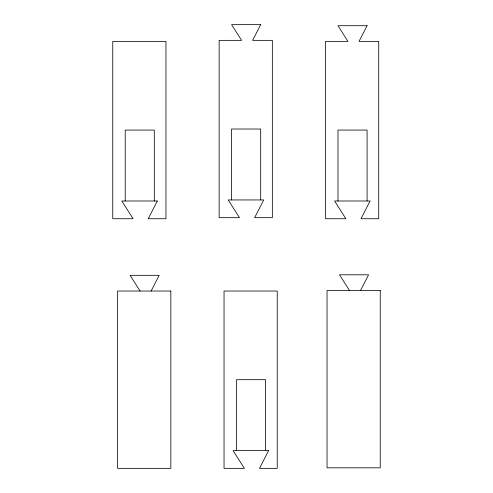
<?xml version="1.0" encoding="UTF-8"?>
<svg xmlns="http://www.w3.org/2000/svg" width="493" height="493" viewBox="0 0 493 493"><rect width="100%" height="100%" fill="white"/><g stroke="black" fill="none" stroke-linecap="round" stroke-linejoin="round"><path stroke-width="0.74" d="M151.117 291.03L159.184 275.322L130.09 275.322L140.08 291.03M360.519 290.506L368.585 274.798L339.492 274.798L349.482 290.506M367.082 200.996L367.082 130.072L337.982 130.072L337.982 200.996M265.579 450.62L265.579 379.69L236.48 379.69L236.48 450.62M260.692 199.948L260.692 129.018L231.593 129.018L231.593 199.948M154.297 200.996L154.297 130.072L125.204 130.072L125.204 200.996M157.329 200.996L148.22 218.732L165.956 218.732L165.956 41.412L112.755 41.412L112.755 218.732L133.092 218.732L121.814 200.996L157.329 200.996M260.692 24.65L252.619 40.358L272.346 40.358L272.346 217.678L254.61 217.678L263.724 199.948L228.204 199.948L239.481 217.678L219.151 217.678L219.151 40.358L241.582 40.358L231.593 24.65L260.692 24.65M367.082 25.704L359.009 41.412L378.735 41.412L378.735 218.732L361.005 218.732L370.114 200.996L334.593 200.996L345.87 218.732L325.54 218.732L325.54 41.412L347.972 41.412L337.982 25.704L367.082 25.704M268.611 450.62L259.497 468.35L277.232 468.35L277.232 291.03L224.038 291.03L224.038 468.35L244.368 468.35L233.09 450.62L268.611 450.62M380.245 290.506L327.044 290.506L327.044 467.826L380.245 467.826L380.245 290.506M170.837 291.03L117.642 291.03L117.642 468.35L170.837 468.35L170.837 291.03"/></g></svg>
